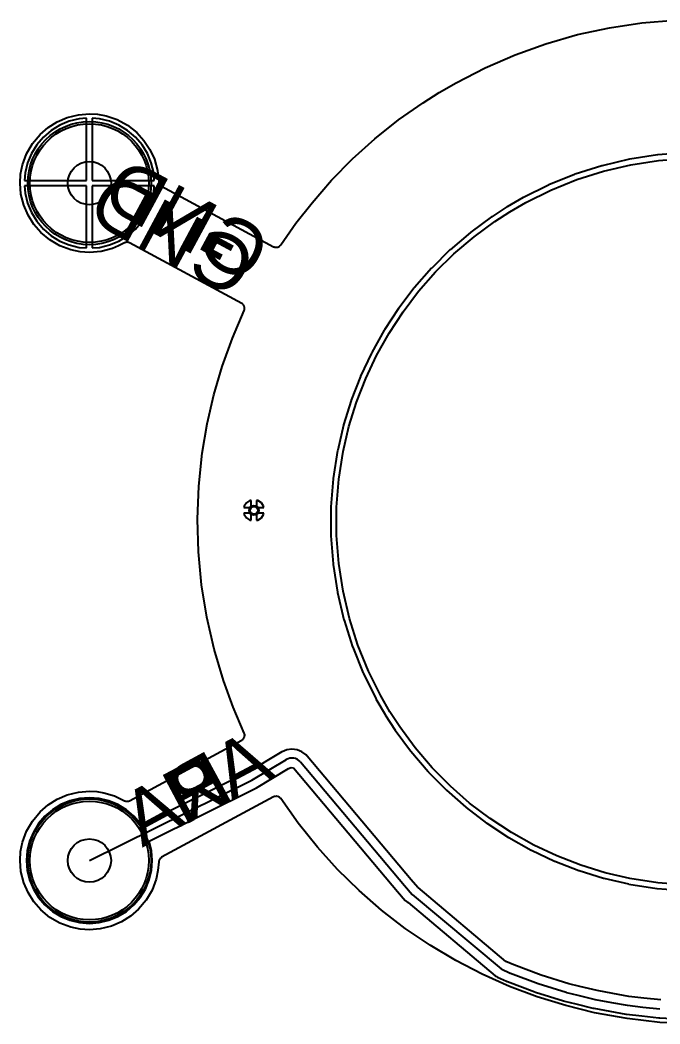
# Model space of a CAD drawing. Header units: millimetres. Extents: x -0.13 to 2.52, y -0.79 to 1.53.
# Drawn here: x -0.126 to 1.04, y -0.298 to 1.534 of the extents above; entities that cross this region are included whole.
import ezdxf

# ---------------------------------------------------------------- set-up
doc = ezdxf.new("R2010")
doc.units = ezdxf.units.MM
doc.header["$MEASUREMENT"] = 0
for name, color, linetype in [('BottomLayer', 5, 'Continuous'), ('BottomOverlay', 54, 'Continuous'), ('BottomSolder', 6, 'Continuous'), ('MultiLayer', 9, 'Continuous'), ('PadHoleLayer', 156, 'Continuous'), ('TopLayer', 1, 'Continuous'), ('TopOverlay', 2, 'Continuous'), ('TopSolder', 216, 'Continuous'), ('ViaHoleLayer', 16, 'Continuous')]:
    doc.layers.add(name, color=color, linetype=linetype)
doc.styles.add('Arial', font='', dxfattribs={"height": 0.2})
doc.styles.get('Arial').set_extended_font_data('Arial')

msp = doc.modelspace()

# ---------------------------------------------------------------- linework, layer by layer
at = {"layer": 'BottomLayer'}
for p, q in [((0.948, 1.5196), (1.0072, 1.5285)), ((1.0072, 1.5285), (1.067, 1.5335)), ((0.8322, 1.4904), (0.8896, 1.5069)), ((0.8896, 1.5069), (0.948, 1.5196)), ((0.7761, 1.4703), (0.8322, 1.4904)), ((0.7214, 1.4466), (0.7761, 1.4703)), ((0.6684, 1.4193), (0.7214, 1.4466)), ((0.6377, 1.4015), (0.6684, 1.4193)), ((0.6082, 1.3828), (0.6377, 1.4015)), ((0.5635, 1.3513), (0.6082, 1.3828)), ((-0.0586, 1.348), (-0.0405, 1.3558)), ((-0.0405, 1.3558), (-0.02, 1.3609)), ((-0.02, 1.3609), (0.0001, 1.3625)), ((0.0001, 1.3625), (0.015, 1.3616)), ((0.015, 1.3616), (0.0303, 1.3588)), ((0.0303, 1.3588), (0.0505, 1.3519)), ((-0.09, 1.3248), (-0.0753, 1.3376)), ((-0.0753, 1.3376), (-0.0586, 1.348)), ((-0.0539, 1.3418), (-0.0697, 1.3321)), ((-0.0367, 1.3489), (-0.0539, 1.3418)), ((-0.0186, 1.3533), (-0.0367, 1.3489)), ((-0.005, 1.3543), (-0.0186, 1.3533)), ((-0.005, 1.2411), (-0.005, 1.3543)), ((0.0186, 1.3533), (0.005, 1.3543)), ((0.005, 1.3543), (0.005, 1.2411)), ((0.0367, 1.3489), (0.0186, 1.3533)), ((0.0539, 1.3418), (0.0367, 1.3489)), ((0.0505, 1.3519), (0.0694, 1.3417)), ((0.0697, 1.3321), (0.0539, 1.3418)), ((0.0694, 1.3417), (0.0864, 1.3283)), ((0.5203, 1.3167), (0.5635, 1.3513)), ((-0.1037, 1.3082), (-0.09, 1.3248)), ((-0.0839, 1.32), (-0.096, 1.3058)), ((-0.0697, 1.3321), (-0.0839, 1.32)), ((0.0839, 1.32), (0.0697, 1.3321)), ((0.096, 1.3058), (0.0839, 1.32)), ((0.0864, 1.3283), (0.0995, 1.3139)), ((-0.1144, 1.2897), (-0.1037, 1.3082)), ((-0.096, 1.3058), (-0.1057, 1.29)), ((0.1057, 1.29), (0.096, 1.3058)), ((0.0995, 1.3139), (0.1104, 1.2975)), ((0.4798, 1.2802), (0.5203, 1.3167)), ((-0.1218, 1.2697), (-0.1144, 1.2897)), ((-0.1057, 1.29), (-0.1128, 1.2728)), ((0.1128, 1.2728), (0.1057, 1.29)), ((0.1104, 1.2975), (0.1186, 1.2796)), ((1.0357, 1.2876), (0.9852, 1.2798)), ((1.0361, 1.2876), (1.0357, 1.2876)), ((1.0365, 1.2877), (1.0361, 1.2876)), ((1.0876, 1.2916), (1.0365, 1.2877)), ((-0.1253, 1.2527), (-0.1218, 1.2697)), ((-0.1128, 1.2728), (-0.1172, 1.2547)), ((0.1172, 1.2547), (0.1128, 1.2728)), ((0.1186, 1.2796), (0.1243, 1.259)), ((0.4416, 1.2414), (0.4798, 1.2802)), ((0.9339, 1.2677), (0.8853, 1.2523)), ((0.9343, 1.2677), (0.9339, 1.2677)), ((0.9346, 1.2679), (0.9343, 1.2677)), ((0.9844, 1.2796), (0.9346, 1.2679)), ((0.9848, 1.2796), (0.9844, 1.2796)), ((0.9852, 1.2798), (0.9848, 1.2796)), ((-0.1263, 1.2362), (-0.1253, 1.2527)), ((-0.1172, 1.2547), (-0.1182, 1.2411)), ((0.1182, 1.2411), (0.1172, 1.2547)), ((0.1243, 1.259), (0.1264, 1.2382)), ((0.8845, 1.252), (0.8373, 1.2329)), ((0.8849, 1.2521), (0.8845, 1.252)), ((0.8853, 1.2523), (0.8849, 1.2521)), ((-0.1248, 1.2162), (-0.1263, 1.2362)), ((-0.1182, 1.2411), (-0.005, 1.2411)), ((-0.005, 1.2311), (-0.1182, 1.2311)), ((-0.1182, 1.2311), (-0.1172, 1.2175)), ((-0.005, 1.1179), (-0.005, 1.2311)), ((0.005, 1.2411), (0.1182, 1.2411)), ((0.1182, 1.2311), (0.005, 1.2311)), ((0.005, 1.2311), (0.005, 1.1179)), ((0.1172, 1.2175), (0.1182, 1.2311)), ((0.1264, 1.2382), (0.1267, 1.2373)), ((0.1267, 1.2373), (0.1268, 1.2363)), ((0.1268, 1.2363), (0.1273, 1.2354)), ((0.1273, 1.2354), (0.1276, 1.2344)), ((0.1276, 1.2344), (0.1282, 1.2337)), ((0.1282, 1.2337), (0.1286, 1.2328)), ((0.1286, 1.2328), (0.1294, 1.2321)), ((0.1294, 1.2321), (0.1301, 1.2313)), ((0.1301, 1.2313), (0.1309, 1.2309)), ((0.1309, 1.2309), (0.1317, 1.2303)), ((0.1317, 1.2303), (0.3357, 1.1201)), ((0.4058, 1.2004), (0.4416, 1.2414)), ((0.8366, 1.2326), (0.7911, 1.2099)), ((0.837, 1.2327), (0.8366, 1.2326)), ((0.8373, 1.2329), (0.837, 1.2327)), ((-0.1197, 1.1956), (-0.1248, 1.2162)), ((-0.1172, 1.2175), (-0.1128, 1.1994)), ((0.1128, 1.1994), (0.1172, 1.2175)), ((0.7905, 1.2096), (0.7615, 1.1928)), ((0.7908, 1.2097), (0.7905, 1.2096)), ((0.7911, 1.2099), (0.7908, 1.2097)), ((-0.1119, 1.1775), (-0.1197, 1.1956)), ((-0.1128, 1.1994), (-0.1057, 1.1822)), ((0.1057, 1.1822), (0.1128, 1.1994)), ((0.3765, 1.1628), (0.4058, 1.2004)), ((0.7611, 1.1926), (0.7335, 1.1747)), ((0.7613, 1.1927), (0.7611, 1.1926)), ((0.7615, 1.1928), (0.7613, 1.1927)), ((-0.1015, 1.1608), (-0.1119, 1.1775)), ((-0.1057, 1.1822), (-0.096, 1.1664)), ((0.096, 1.1664), (0.1057, 1.1822)), ((0.733, 1.1744), (0.6952, 1.1465)), ((0.7333, 1.1745), (0.733, 1.1744)), ((0.7335, 1.1747), (0.7333, 1.1745)), ((-0.0887, 1.1461), (-0.1015, 1.1608)), ((-0.096, 1.1664), (-0.0839, 1.1522)), ((0.0839, 1.1522), (0.096, 1.1664)), ((0.3489, 1.1233), (0.3765, 1.1628)), ((-0.0721, 1.1324), (-0.0887, 1.1461)), ((-0.0839, 1.1522), (-0.0697, 1.1401)), ((-0.0697, 1.1401), (-0.0539, 1.1304)), ((0.0539, 1.1304), (0.0697, 1.1401)), ((0.0697, 1.1401), (0.0839, 1.1522)), ((0.6946, 1.146), (0.6579, 1.1146)), ((0.6949, 1.1462), (0.6946, 1.146)), ((0.6952, 1.1465), (0.6949, 1.1462)), ((-0.0536, 1.1217), (-0.0721, 1.1324)), ((-0.0539, 1.1304), (-0.0367, 1.1233)), ((-0.0336, 1.1143), (-0.0536, 1.1217)), ((-0.0367, 1.1233), (-0.0186, 1.1189)), ((-0.0186, 1.1189), (-0.005, 1.1179)), ((0.005, 1.1179), (0.0186, 1.1189)), ((0.0186, 1.1189), (0.0367, 1.1233)), ((0.0424, 1.1171), (0.0215, 1.1116)), ((0.0367, 1.1233), (0.0539, 1.1304)), ((0.0532, 1.1215), (0.0424, 1.1171)), ((0.0639, 1.127), (0.0532, 1.1215)), ((0.0648, 1.1273), (0.0639, 1.127)), ((0.0657, 1.1278), (0.0648, 1.1273)), ((0.0667, 1.1279), (0.0657, 1.1278)), ((0.0677, 1.1282), (0.0667, 1.1279)), ((0.0686, 1.1281), (0.0677, 1.1282)), ((0.0696, 1.1281), (0.0686, 1.1281)), ((0.0706, 1.1278), (0.0696, 1.1281)), ((0.0716, 1.1277), (0.0706, 1.1278)), ((0.0725, 1.1273), (0.0716, 1.1277)), ((0.0734, 1.127), (0.0725, 1.1273)), ((0.2777, 1.0167), (0.0734, 1.127)), ((0.3357, 1.1201), (0.337, 1.1197)), ((0.337, 1.1197), (0.3383, 1.1192)), ((0.3383, 1.1192), (0.3389, 1.1191)), ((0.3389, 1.1191), (0.3395, 1.119)), ((0.3395, 1.119), (0.3409, 1.1191)), ((0.3409, 1.1191), (0.3423, 1.1191)), ((0.3423, 1.1191), (0.3428, 1.1193)), ((0.3428, 1.1193), (0.3434, 1.1193)), ((0.3434, 1.1193), (0.3447, 1.12)), ((0.3447, 1.12), (0.346, 1.1205)), ((0.346, 1.1205), (0.3464, 1.1209)), ((0.3464, 1.1209), (0.3469, 1.1212)), ((0.3469, 1.1212), (0.3478, 1.1223)), ((0.3478, 1.1223), (0.3489, 1.1233)), ((-0.0166, 1.1109), (-0.0336, 1.1143)), ((-0.0001, 1.1098), (-0.0166, 1.1109)), ((0.0215, 1.1116), (-0.0001, 1.1098)), ((0.6573, 1.1141), (0.624, 1.0812)), ((0.6576, 1.1144), (0.6573, 1.1141)), ((0.6579, 1.1146), (0.6576, 1.1144)), ((0.6235, 1.0807), (0.5926, 1.0455)), ((0.6238, 1.0809), (0.6235, 1.0807)), ((0.624, 1.0812), (0.6238, 1.0809)), ((0.5921, 1.045), (0.5638, 1.0078)), ((0.5924, 1.0452), (0.5921, 1.045)), ((0.5926, 1.0455), (0.5924, 1.0452)), ((0.2788, 1.0157), (0.2777, 1.0167)), ((0.2801, 1.0149), (0.2788, 1.0157)), ((0.2804, 1.0145), (0.2801, 1.0149)), ((0.2807, 1.0142), (0.2804, 1.0145)), ((0.2814, 1.0128), (0.2807, 1.0142)), ((0.2823, 1.0115), (0.2814, 1.0128)), ((0.2824, 1.0111), (0.2823, 1.0115)), ((0.2826, 1.0107), (0.2824, 1.0111)), ((0.2827, 1.0091), (0.2826, 1.0107)), ((0.283, 1.0076), (0.2827, 1.0091)), ((0.2829, 1.0072), (0.283, 1.0076)), ((0.283, 1.0067), (0.2829, 1.0072)), ((0.5634, 1.0072), (0.5377, 0.9682)), ((0.5636, 1.0075), (0.5634, 1.0072)), ((0.5638, 1.0078), (0.5636, 1.0075)), ((0.2607, 0.9534), (0.2822, 1.0037)), ((0.2822, 1.0037), (0.2825, 1.0052)), ((0.2825, 1.0052), (0.283, 1.0067)), ((0.2422, 0.9018), (0.2607, 0.9534)), ((0.5374, 0.9676), (0.5146, 0.9269)), ((0.5376, 0.9678), (0.5374, 0.9676)), ((0.5377, 0.9682), (0.5376, 0.9678)), ((0.5143, 0.9262), (0.4944, 0.8841)), ((0.5145, 0.9265), (0.5143, 0.9262)), ((0.5146, 0.9269), (0.5145, 0.9265)), ((0.2269, 0.8497), (0.2422, 0.9018)), ((0.4942, 0.8834), (0.4774, 0.8401)), ((0.4944, 0.8837), (0.4942, 0.8834)), ((0.4944, 0.8841), (0.4944, 0.8837)), ((0.2148, 0.7968), (0.2269, 0.8497)), ((0.4771, 0.8394), (0.4634, 0.795)), ((0.4773, 0.8397), (0.4771, 0.8394)), ((0.4774, 0.8401), (0.4773, 0.8397)), ((0.2058, 0.7433), (0.2148, 0.7968)), ((0.4632, 0.7943), (0.4527, 0.7491)), ((0.4634, 0.7946), (0.4632, 0.7943)), ((0.4634, 0.795), (0.4634, 0.7946)), ((0.1996, 0.6835), (0.2058, 0.7433)), ((0.4525, 0.7484), (0.4445, 0.6975)), ((0.4526, 0.7488), (0.4525, 0.7484)), ((0.4527, 0.7491), (0.4526, 0.7488)), ((0.4444, 0.6968), (0.4404, 0.6455)), ((0.4445, 0.6971), (0.4444, 0.6968)), ((0.4445, 0.6975), (0.4445, 0.6971)), ((0.1973, 0.6234), (0.1996, 0.6835)), ((0.2821, 0.6466), (0.2816, 0.6442)), ((0.2816, 0.6442), (0.2949, 0.6442)), ((0.2863, 0.6528), (0.2821, 0.6466)), ((0.2925, 0.657), (0.2863, 0.6528)), ((0.2949, 0.6574), (0.2925, 0.657)), ((0.2949, 0.6442), (0.2949, 0.6574)), ((0.3072, 0.657), (0.3049, 0.6574)), ((0.3049, 0.6574), (0.3049, 0.6442)), ((0.3049, 0.6442), (0.3181, 0.6442)), ((0.3135, 0.6528), (0.3072, 0.657)), ((0.3176, 0.6466), (0.3135, 0.6528)), ((0.3181, 0.6442), (0.3176, 0.6466)), ((0.4404, 0.6447), (0.4403, 0.5934)), ((0.4404, 0.6455), (0.4405, 0.6451)), ((0.4405, 0.6451), (0.4404, 0.6447)), ((0.1989, 0.5633), (0.1973, 0.6234)), ((0.2949, 0.6342), (0.2816, 0.6342)), ((0.2816, 0.6342), (0.2821, 0.6318)), ((0.2821, 0.6318), (0.2863, 0.6256)), ((0.2863, 0.6256), (0.2925, 0.6214)), ((0.2949, 0.621), (0.2949, 0.6342)), ((0.3181, 0.6342), (0.3049, 0.6342)), ((0.3049, 0.6342), (0.3049, 0.621)), ((0.3072, 0.6214), (0.3135, 0.6256)), ((0.3135, 0.6256), (0.3176, 0.6318)), ((0.3176, 0.6318), (0.3181, 0.6342)), ((0.2925, 0.6214), (0.2949, 0.621)), ((0.3049, 0.621), (0.3072, 0.6214)), ((0.4403, 0.5934), (0.4404, 0.593)), ((0.4404, 0.593), (0.4404, 0.5926)), ((0.4404, 0.5926), (0.4443, 0.5415)), ((0.2045, 0.5036), (0.1989, 0.5633)), ((0.4443, 0.5415), (0.4444, 0.5411)), ((0.4444, 0.5411), (0.4444, 0.5407)), ((0.4444, 0.5407), (0.4522, 0.4901)), ((0.2139, 0.4444), (0.2045, 0.5036)), ((0.4522, 0.4901), (0.4523, 0.4898)), ((0.4523, 0.4898), (0.4523, 0.4894)), ((0.4523, 0.4894), (0.464, 0.4396)), ((0.2272, 0.3861), (0.2139, 0.4444)), ((0.464, 0.4396), (0.4642, 0.4393)), ((0.4642, 0.4393), (0.4642, 0.4389)), ((0.4642, 0.4389), (0.4797, 0.3903)), ((0.2443, 0.3287), (0.2272, 0.3861)), ((0.4797, 0.3903), (0.4799, 0.3899)), ((0.4799, 0.3899), (0.48, 0.3895)), ((0.48, 0.3895), (0.4991, 0.3423)), ((0.4991, 0.3423), (0.4993, 0.342)), ((0.4993, 0.342), (0.4994, 0.3416)), ((0.4994, 0.3416), (0.522, 0.296)), ((0.262, 0.2801), (0.2443, 0.3287)), ((0.522, 0.296), (0.5222, 0.2958)), ((0.5222, 0.2958), (0.5223, 0.2955)), ((0.5223, 0.2955), (0.5391, 0.2665)), ((0.2823, 0.2329), (0.262, 0.2801)), ((0.5391, 0.2665), (0.5393, 0.2663)), ((0.5393, 0.2663), (0.5394, 0.2661)), ((0.5394, 0.2661), (0.5572, 0.2385)), ((0.5572, 0.2385), (0.5575, 0.2383)), ((0.5575, 0.2383), (0.5576, 0.238)), ((0.0734, 0.1095), (0.2778, 0.2199)), ((0.2778, 0.2199), (0.279, 0.2209)), ((0.279, 0.2209), (0.2803, 0.2218)), ((0.2803, 0.2218), (0.2805, 0.2221)), ((0.2805, 0.2221), (0.2809, 0.2224)), ((0.2809, 0.2224), (0.2816, 0.2238)), ((0.2816, 0.2238), (0.2824, 0.2251)), ((0.2827, 0.2314), (0.2823, 0.2329)), ((0.2824, 0.2251), (0.2825, 0.2256)), ((0.2825, 0.2256), (0.2827, 0.226)), ((0.2831, 0.2299), (0.2827, 0.2314)), ((0.2827, 0.226), (0.2829, 0.2275)), ((0.2829, 0.2275), (0.2832, 0.229)), ((0.2831, 0.2295), (0.2831, 0.2299)), ((0.2832, 0.229), (0.2831, 0.2295)), ((0.5576, 0.238), (0.5855, 0.2002)), ((0.3599, 0.2024), (0.3511, 0.1988)), ((0.3693, 0.2037), (0.3599, 0.2024)), ((0.3787, 0.2024), (0.3693, 0.2037)), ((0.3874, 0.1988), (0.3787, 0.2024)), ((0.3505, 0.1985), (0.2885, 0.1611)), ((0.2964, 0.1468), (0.359, 0.1845)), ((0.3508, 0.1986), (0.3505, 0.1985)), ((0.3511, 0.1988), (0.3508, 0.1986)), ((0.395, 0.193), (0.3874, 0.1988)), ((0.3962, 0.1915), (0.395, 0.193)), ((0.3971, 0.1907), (0.3962, 0.1915)), ((0.5868, -0.0348), (0.3971, 0.1907)), ((0.5855, 0.2002), (0.5858, 0.1999)), ((0.5858, 0.1999), (0.5859, 0.1996)), ((0.5859, 0.1996), (0.6173, 0.1629)), ((0.3048, 0.1328), (0.3631, 0.168)), ((0.3631, 0.168), (0.3675, 0.1704)), ((0.3675, 0.1704), (0.3721, 0.1697)), ((0.3721, 0.1697), (0.3721, 0.1697)), ((0.3721, 0.1697), (0.3721, 0.1697)), ((0.3721, 0.1697), (0.5618, -0.0558)), ((0.3846, 0.1802), (0.5743, -0.0453)), ((0, 0.0004), (0.2964, 0.1468)), ((0.2885, 0.1611), (0.0943, 0.0652)), ((0.6173, 0.1629), (0.6176, 0.1626)), ((0.6176, 0.1626), (0.6178, 0.1623)), ((0.6178, 0.1623), (0.6507, 0.129)), ((0.1089, 0.036), (0.3036, 0.1321)), ((0.3036, 0.1321), (0.3041, 0.1325)), ((0.3041, 0.1325), (0.3048, 0.1328)), ((0.6507, 0.129), (0.651, 0.1288)), ((0.651, 0.1288), (0.6512, 0.1285)), ((0.6512, 0.1285), (0.6864, 0.0975)), ((-0.0753, 0.1019), (-0.0586, 0.1123)), ((-0.0586, 0.1123), (-0.0405, 0.1201)), ((-0.0405, 0.1201), (-0.02, 0.1252)), ((-0.0179, 0.1136), (-0.0354, 0.1094)), ((-0.02, 0.1252), (0.0001, 0.1268)), ((0, 0.115), (-0.0179, 0.1136)), ((0.0179, 0.1136), (0, 0.115)), ((0.0001, 0.1268), (0.0134, 0.1261)), ((0.0134, 0.1261), (0.0265, 0.124)), ((0.0354, 0.1094), (0.0179, 0.1136)), ((0.0265, 0.124), (0.0457, 0.1182)), ((0.0457, 0.1182), (0.0642, 0.1093)), ((0.3359, 0.1165), (0.1317, 0.0063)), ((0.3372, 0.1169), (0.3359, 0.1165)), ((0.3385, 0.1175), (0.3372, 0.1169)), ((0.3391, 0.1175), (0.3385, 0.1175)), ((0.3397, 0.1177), (0.3391, 0.1175)), ((0.341, 0.1175), (0.3397, 0.1177)), ((0.3424, 0.1176), (0.341, 0.1175)), ((0.343, 0.1173), (0.3424, 0.1176)), ((0.3436, 0.1173), (0.343, 0.1173)), ((0.3449, 0.1166), (0.3436, 0.1173)), ((0.3462, 0.1161), (0.3449, 0.1166)), ((0.3466, 0.1157), (0.3462, 0.1161)), ((0.3471, 0.1154), (0.3466, 0.1157)), ((0.348, 0.1144), (0.3471, 0.1154)), ((0.349, 0.1134), (0.348, 0.1144)), ((0.3808, 0.0683), (0.349, 0.1134)), ((-0.09, 0.0891), (-0.0753, 0.1019)), ((-0.0674, 0.0931), (-0.081, 0.0814)), ((-0.052, 0.1025), (-0.0674, 0.0931)), ((-0.0354, 0.1094), (-0.052, 0.1025)), ((0.052, 0.1025), (0.0354, 0.1094)), ((0.0674, 0.0931), (0.052, 0.1025)), ((0.0642, 0.1093), (0.0649, 0.1091)), ((0.0649, 0.1091), (0.0657, 0.1087)), ((0.0657, 0.1087), (0.0668, 0.1086)), ((0.0668, 0.1086), (0.068, 0.1083)), ((0.081, 0.0814), (0.0674, 0.0931)), ((0.068, 0.1083), (0.0688, 0.1084)), ((0.0688, 0.1084), (0.0696, 0.1084)), ((0.0696, 0.1084), (0.0708, 0.1087)), ((0.0708, 0.1087), (0.0719, 0.1089)), ((0.0719, 0.1089), (0.0726, 0.1093)), ((0.0726, 0.1093), (0.0734, 0.1095)), ((0.6864, 0.0975), (0.6867, 0.0974)), ((0.6867, 0.0974), (0.687, 0.0971)), ((0.687, 0.0971), (0.7241, 0.0688)), ((-0.1037, 0.0725), (-0.09, 0.0891)), ((-0.081, 0.0814), (-0.0927, 0.0678)), ((0.0927, 0.0678), (0.081, 0.0814)), ((-0.1144, 0.054), (-0.1037, 0.0725)), ((-0.0927, 0.0678), (-0.1021, 0.0524)), ((0.0943, 0.0652), (0.0927, 0.0678)), ((0.4158, 0.0246), (0.3808, 0.0683)), ((0.7241, 0.0688), (0.7245, 0.0686)), ((0.7245, 0.0686), (0.7247, 0.0683)), ((0.7247, 0.0683), (0.7638, 0.0427)), ((-0.1218, 0.034), (-0.1144, 0.054)), ((-0.1021, 0.0524), (-0.109, 0.0358)), ((0.7638, 0.0427), (0.7641, 0.0426)), ((0.7641, 0.0426), (0.7644, 0.0424)), ((0.7644, 0.0424), (0.8051, 0.0196)), ((-0.1253, 0.017), (-0.1218, 0.034)), ((-0.1132, 0.0183), (-0.1146, 0.0004)), ((-0.109, 0.0358), (-0.1132, 0.0183)), ((0.109, 0.0358), (0.1089, 0.036)), ((0.1132, 0.0183), (0.109, 0.0358)), ((0.1146, 0.0004), (0.1132, 0.0183)), ((0.4525, -0.016), (0.4158, 0.0246)), ((0.8051, 0.0196), (0.8054, 0.0195)), ((0.8054, 0.0195), (0.8057, 0.0193)), ((0.8057, 0.0193), (0.8479, -0.0006)), ((-0.1263, 0.0005), (-0.1253, 0.017)), ((-0.1248, -0.0195), (-0.1263, 0.0005)), ((-0.1146, 0.0004), (-0.1132, -0.0175)), ((0, 0.0004), (0, 0.0004)), ((0.1132, -0.0175), (0.1146, 0.0004)), ((0.1268, 0.0002), (0.1267, -0.0008)), ((0.1272, 0.001), (0.1268, 0.0002)), ((0.1275, 0.002), (0.1272, 0.001)), ((0.1281, 0.0028), (0.1275, 0.002)), ((0.1286, 0.0037), (0.1281, 0.0028)), ((0.1294, 0.0043), (0.1286, 0.0037)), ((0.13, 0.0051), (0.1294, 0.0043)), ((0.1309, 0.0056), (0.13, 0.0051)), ((0.1317, 0.0063), (0.1309, 0.0056)), ((-0.1132, -0.0175), (-0.109, -0.035)), ((0.109, -0.035), (0.1132, -0.0175)), ((0.125, -0.0178), (0.1217, -0.0335)), ((0.1264, -0.0019), (0.125, -0.0178)), ((0.1267, -0.0008), (0.1264, -0.0019)), ((0.4915, -0.0543), (0.4525, -0.016)), ((0.8479, -0.0006), (0.8482, -0.0007)), ((0.8482, -0.0007), (0.8485, -0.0008)), ((0.8485, -0.0008), (0.8919, -0.0177)), ((0.8919, -0.0177), (0.8922, -0.0177)), ((0.8922, -0.0177), (0.8926, -0.0179)), ((0.8926, -0.0179), (0.9369, -0.0316)), ((-0.1197, -0.0401), (-0.1248, -0.0195)), ((-0.109, -0.035), (-0.1021, -0.0516)), ((0.1021, -0.0516), (0.109, -0.035)), ((0.1217, -0.0335), (0.1143, -0.0534)), ((0.5984, -0.0486), (0.5868, -0.0348)), ((0.5868, -0.0348), (0.5868, -0.0348)), ((0.9369, -0.0316), (0.9373, -0.0316)), ((0.9373, -0.0316), (0.9376, -0.0318)), ((0.9376, -0.0318), (0.9828, -0.0424)), ((-0.1119, -0.0582), (-0.1197, -0.0401)), ((-0.1021, -0.0516), (-0.0927, -0.067)), ((0.0927, -0.067), (0.1021, -0.0516)), ((0.1143, -0.0534), (0.1036, -0.0719)), ((0.5327, -0.0902), (0.4915, -0.0543)), ((0.5743, -0.0453), (0.5882, -0.0618)), ((0.5991, -0.0489), (0.5984, -0.0486)), ((0.7591, -0.1835), (0.5991, -0.0489)), ((0.9828, -0.0424), (0.9832, -0.0424)), ((0.9832, -0.0424), (0.9835, -0.0425)), ((0.9835, -0.0425), (1.0344, -0.0505)), ((1.0344, -0.0505), (1.0348, -0.0505)), ((1.0348, -0.0505), (1.0352, -0.0506)), ((1.0352, -0.0506), (1.0864, -0.0546)), ((-0.1015, -0.0749), (-0.1119, -0.0582)), ((-0.0927, -0.067), (-0.081, -0.0807)), ((0.081, -0.0807), (0.0927, -0.067)), ((0.1036, -0.0719), (0.0898, -0.0884)), ((0.5618, -0.0558), (0.5757, -0.0723)), ((0.5757, -0.0723), (0.5807, -0.0762)), ((0.5886, -0.0614), (0.7504, -0.1974)), ((-0.0887, -0.0896), (-0.1015, -0.0749)), ((-0.0721, -0.1033), (-0.0887, -0.0896)), ((-0.081, -0.0807), (-0.0674, -0.0923)), ((0.0674, -0.0923), (0.081, -0.0807)), ((0.0898, -0.0884), (0.0751, -0.1012)), ((0.5759, -0.1235), (0.5327, -0.0902)), ((0.5807, -0.0762), (0.581, -0.0763)), ((0.581, -0.0763), (0.7399, -0.2099)), ((-0.0536, -0.114), (-0.0721, -0.1033)), ((-0.0674, -0.0923), (-0.052, -0.1017)), ((-0.052, -0.1017), (-0.0354, -0.1086)), ((-0.0354, -0.1086), (-0.0179, -0.1128)), ((0.0179, -0.1128), (0.0354, -0.1086)), ((0.0354, -0.1086), (0.052, -0.1017)), ((0.052, -0.1017), (0.0674, -0.0923)), ((0.0751, -0.1012), (0.0585, -0.1116)), ((-0.0336, -0.1214), (-0.0536, -0.114)), ((-0.0166, -0.1248), (-0.0336, -0.1214)), ((-0.0179, -0.1128), (0, -0.1142)), ((-0.0001, -0.1259), (-0.0166, -0.1248)), ((0.0199, -0.1243), (-0.0001, -0.1259)), ((0, -0.1142), (0.0179, -0.1128)), ((0.0404, -0.1193), (0.0199, -0.1243)), ((0.0585, -0.1116), (0.0404, -0.1193)), ((0.621, -0.1541), (0.5759, -0.1235)), ((0.6677, -0.182), (0.621, -0.1541)), ((0.716, -0.2071), (0.6677, -0.182)), ((0.7504, -0.1974), (0.7673, -0.2049)), ((0.7737, -0.1899), (0.7591, -0.1835)), ((0.8233, -0.2086), (0.7737, -0.1899)), ((0.7657, -0.2292), (0.716, -0.2071)), ((0.7399, -0.2099), (0.7419, -0.211)), ((0.7419, -0.211), (0.7438, -0.2123)), ((0.7438, -0.2123), (0.7606, -0.2198)), ((0.7677, -0.2051), (0.8178, -0.224)), ((0.874, -0.2243), (0.8233, -0.2086)), ((0.7606, -0.2198), (0.7614, -0.22)), ((0.7614, -0.22), (0.762, -0.2204)), ((0.762, -0.2204), (0.8121, -0.2392)), ((0.8165, -0.2483), (0.7657, -0.2292)), ((0.8183, -0.2241), (0.8694, -0.24)), ((0.8943, -0.2293), (0.874, -0.2243)), ((0.9254, -0.2369), (0.8943, -0.2293)), ((0.9544, -0.2422), (0.9254, -0.2369)), ((0.8121, -0.2392), (0.8128, -0.2394)), ((0.8128, -0.2394), (0.8135, -0.2397)), ((0.8135, -0.2397), (0.8645, -0.2555)), ((0.8683, -0.2643), (0.8165, -0.2483)), ((0.8645, -0.2555), (0.8653, -0.2556)), ((0.8653, -0.2556), (0.866, -0.2559)), ((0.866, -0.2559), (0.8865, -0.261)), ((0.8699, -0.2401), (0.8904, -0.2451)), ((0.8904, -0.2451), (0.9217, -0.2528)), ((0.9222, -0.253), (0.9515, -0.2583)), ((0.9832, -0.2474), (0.9544, -0.2422)), ((0.9544, -0.2422), (0.9544, -0.2422)), ((1.0109, -0.2506), (0.9832, -0.2474)), ((1.0416, -0.254), (1.0109, -0.2506)), ((0.9209, -0.2773), (0.8683, -0.2643)), ((0.8865, -0.261), (0.9178, -0.2687)), ((0.9178, -0.2687), (0.9186, -0.2687)), ((0.9186, -0.2687), (0.9193, -0.269)), ((0.9193, -0.269), (0.9486, -0.2743)), ((0.9486, -0.2743), (0.9486, -0.2743)), ((0.9486, -0.2743), (0.9777, -0.2796)), ((0.9515, -0.2583), (0.9806, -0.2635)), ((0.9812, -0.2636), (1.0091, -0.2668)), ((1.0091, -0.2668), (1.04, -0.2703)), ((0.9802, -0.288), (0.9209, -0.2773)), ((0.9777, -0.2796), (0.9785, -0.2796)), ((0.9785, -0.2796), (0.9793, -0.2798)), ((0.9793, -0.2798), (1.0072, -0.283)), ((1.0399, -0.2948), (0.9802, -0.288)), ((1.0072, -0.283), (1.0381, -0.2865)), ((1.0381, -0.2865), (1.039, -0.2864)), ((1.039, -0.2864), (1.0398, -0.2866)), ((1.0398, -0.2866), (1.0866, -0.2889)), ((1.0999, -0.2977), (1.0399, -0.2948))]:
    msp.add_line(p, q, dxfattribs=at)
for centre, radius in [((0, 1.2361), 0.1083), ((0.2999, 0.6392), 0.00886), ((0, 0.0004), 0.1083)]:
    msp.add_circle(centre, radius, dxfattribs=at)
for centre, radius, start, end in [((0.3693, 0.1674), 0.02, 40.0778, 121.0799), ((0.7713, -0.1958), 0.01, 246.2118, 249.1657), ((0.8213, -0.2146), 0.01, 249.4944, 252.6818), ((0.8723, -0.2304), 0.01, 252.9978, 255.9624), ((0.924, -0.2431), 0.01, 256.3153, 259.6175), ((0.9823, -0.2537), 0.01, 260.0034, 263.2632)]:
    msp.add_arc(centre, radius, start, end, dxfattribs=at)
at = {"layer": 'BottomSolder'}
for centre in [(0, 1.2361), (0, 0.0004)]:
    msp.add_circle(centre, 0.1123, dxfattribs=at)
at = {"layer": 'MultiLayer'}
for p, q in [((0.937, 1.258), (0.9867, 1.2697)), ((0.9867, 1.2697), (1.0373, 1.2775)), ((1.0373, 1.2775), (1.0884, 1.2814)), ((0.8884, 1.2425), (0.937, 1.258)), ((0.8411, 1.2234), (0.8884, 1.2425)), ((0.7956, 1.2008), (0.8411, 1.2234)), ((0.7666, 1.184), (0.7956, 1.2008)), ((0.7391, 1.1661), (0.7666, 1.184)), ((0.7012, 1.1383), (0.7391, 1.1661)), ((0.6645, 1.1069), (0.7012, 1.1383)), ((0.6311, 1.074), (0.6645, 1.1069)), ((0.6002, 1.0388), (0.6311, 1.074)), ((0.5719, 1.0016), (0.6002, 1.0388)), ((0.5463, 0.9626), (0.5719, 1.0016)), ((0.5235, 0.9219), (0.5463, 0.9626)), ((0.5037, 0.8798), (0.5235, 0.9219)), ((0.4869, 0.8364), (0.5037, 0.8798)), ((0.4731, 0.792), (0.4869, 0.8364)), ((0.4626, 0.7468), (0.4731, 0.792)), ((0.4546, 0.696), (0.4626, 0.7468)), ((0.4506, 0.6447), (0.4546, 0.696)), ((0.4505, 0.5934), (0.4506, 0.6447)), ((0.4544, 0.5423), (0.4505, 0.5934)), ((0.4623, 0.4917), (0.4544, 0.5423)), ((0.474, 0.442), (0.4623, 0.4917)), ((0.4894, 0.3933), (0.474, 0.442)), ((0.5085, 0.3461), (0.4894, 0.3933)), ((0.5312, 0.3006), (0.5085, 0.3461)), ((0.5479, 0.2716), (0.5312, 0.3006)), ((0.5658, 0.2441), (0.5479, 0.2716)), ((0.5937, 0.2062), (0.5658, 0.2441)), ((0.6251, 0.1695), (0.5937, 0.2062)), ((0.658, 0.1361), (0.6251, 0.1695)), ((0.6931, 0.1052), (0.658, 0.1361)), ((0.7303, 0.0769), (0.6931, 0.1052)), ((0.7694, 0.0513), (0.7303, 0.0769)), ((0.8101, 0.0285), (0.7694, 0.0513)), ((0.8522, 0.0087), (0.8101, 0.0285)), ((0.8956, -0.0082), (0.8522, 0.0087)), ((0.94, -0.0219), (0.8956, -0.0082)), ((0.9851, -0.0324), (0.94, -0.0219)), ((1.036, -0.0404), (0.9851, -0.0324)), ((1.0872, -0.0444), (1.036, -0.0404))]:
    msp.add_line(p, q, dxfattribs=at)
for centre in [(0, 1.2361), (0, 0.0004)]:
    msp.add_circle(centre, 0.1083, dxfattribs=at)
at = {"layer": 'PadHoleLayer'}
for centre in [(0, 1.2361), (0, 0.0004)]:
    msp.add_circle(centre, 0.0394, dxfattribs=at)
at = {"layer": 'TopLayer'}
for centre, radius in [((0, 1.2361), 0.1083), ((0.2999, 0.6392), 0.00886), ((0, 0.0004), 0.1083)]:
    msp.add_circle(centre, radius, dxfattribs=at)
at = {"layer": 'TopSolder'}
for centre in [(0, 1.2361), (0, 0.0004)]:
    msp.add_circle(centre, 0.1123, dxfattribs=at)
at = {"layer": 'ViaHoleLayer'}
msp.add_circle((0.2999, 0.6392), 0.00689, dxfattribs=at)

# ---------------------------------------------------------------- texts
at = {"layer": 'BottomOverlay', "style": 'Arial', "text_generation_flag": 2}
for s, rotation, p in [('GND', 331.65, (0.2901, 1.0508)), ('RA', 28.5, (0.2668, 0.1161))]:
    msp.add_text(s, height=0.1, rotation=rotation, dxfattribs=at).set_placement(p)
at = {"layer": 'TopOverlay', "style": 'Arial'}
for s, rotation, p in [('GND', 151.75, (0.3121, 1.1125)), ('RA', 28, (0.1706, 0.0627))]:
    msp.add_text(s, height=0.1, rotation=rotation, dxfattribs=at).set_placement(p)

doc.saveas('drawing.dxf')
